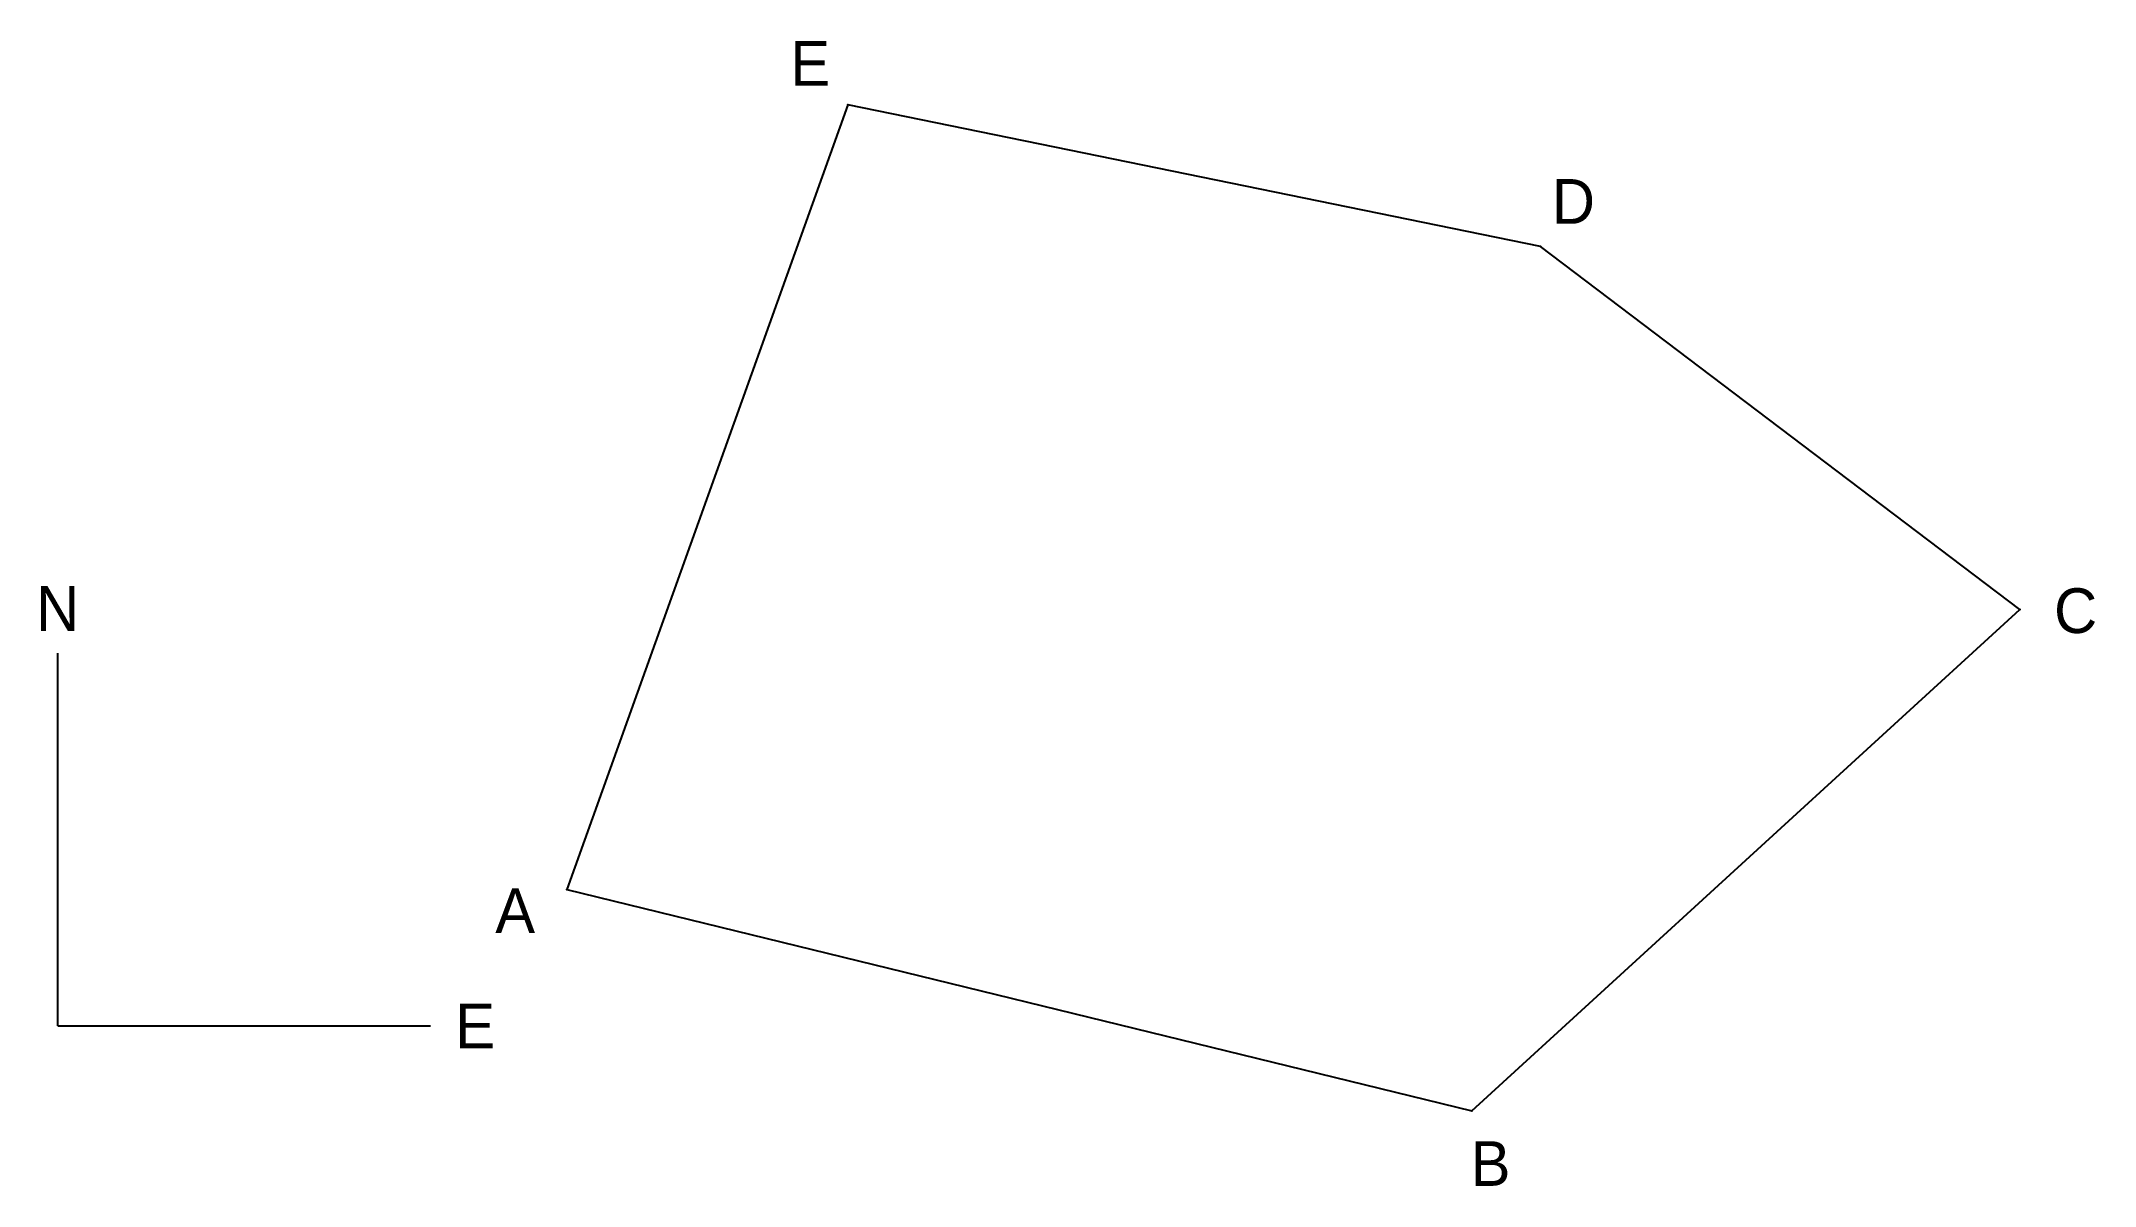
# Model space of a CAD drawing. Header units: metres. Extents: x -0.4 to 54.7, y -4.3 to 26.4.
import ezdxf
from ezdxf.enums import TextEntityAlignment as Align

# ---------------------------------------------------------------- set-up
doc = ezdxf.new("R2010")
doc.units = ezdxf.units.M
for name, color, linetype in [('EJES', 8, 'Continuous'), ('ETIQUETAS', 3, 'Continuous'), ('PARCELA', 7, 'Continuous'), ('VERTICES', 1, 'Continuous')]:
    doc.layers.add(name, color=color, linetype=linetype)

msp = doc.modelspace()

# ---------------------------------------------------------------- linework, layer by layer
at = {"layer": 'EJES'}
for q in [(0, 10), (10, 0)]:
    msp.add_line((0, 0), q, dxfattribs=at)
at = {"layer": 'PARCELA'}
msp.add_lwpolyline([(13.66, 3.66), (37.945, -2.278), (52.641, 11.177), (39.785, 20.909), (21.196, 24.713)], close=True, dxfattribs=at)
at = {"layer": 'VERTICES'}
for p in [(21.196, 24.713), (39.785, 20.909), (52.641, 11.177), (13.66, 3.66), (37.945, -2.278)]:
    msp.add_point(p, dxfattribs=at)

# ---------------------------------------------------------------- texts
at = {"layer": 'EJES'}
for s, p in [('N', (0, 11.2)), ('E', (11.2, 0))]:
    msp.add_text(s, height=1.2, dxfattribs=at).set_placement(p, align=Align.MIDDLE_CENTER)
at = {"layer": 'ETIQUETAS'}
for s, p in [('E', (20.189, 25.824)), ('D', (40.666, 22.122)), ('C', (54.141, 11.142)), ('A', (12.273, 3.09)), ('B', (38.443, -3.692))]:
    msp.add_text(s, height=1.2, dxfattribs=at).set_placement(p, align=Align.MIDDLE_CENTER)

doc.saveas('drawing.dxf')
